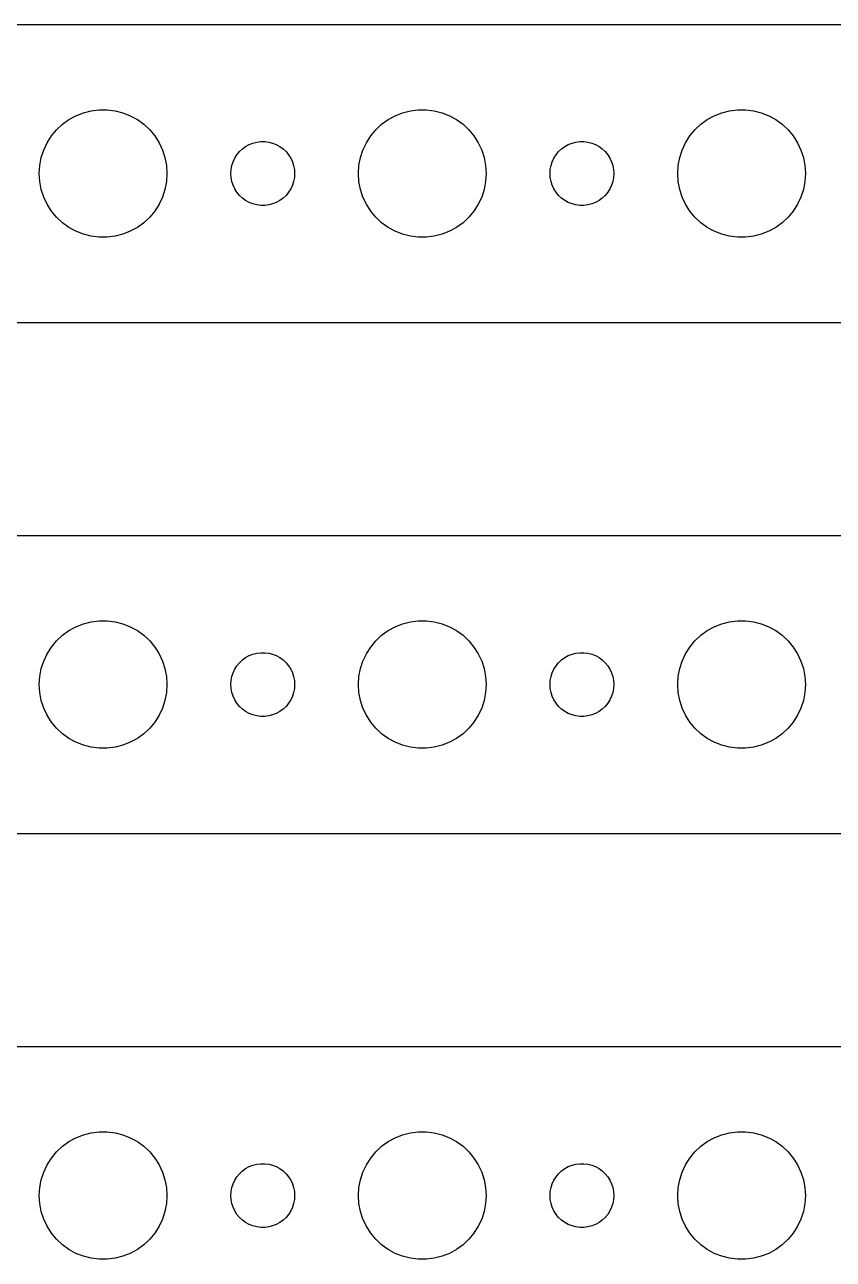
# Model space of a CAD drawing. Header units: metres. Extents: x -127 to 127, y 113 to 223.
# Drawn here: x 26.3 to 64.3, y 165 to 223 of the extents above; entities that cross this region are included whole.
import ezdxf

# ---------------------------------------------------------------- set-up
doc = ezdxf.new("R2010")
doc.units = ezdxf.units.M

msp = doc.modelspace()

# ---------------------------------------------------------------- linework, layer by layer
for p, q in [((122.314, 222.99), (-122.314, 222.99)), ((28.3925, 218.533), (28.7227, 218.714)), ((28.7227, 218.714), (29.0729, 218.853)), ((29.0729, 218.853), (29.4379, 218.947)), ((29.4379, 218.947), (29.8116, 218.994)), ((29.8116, 218.994), (30.1884, 218.994)), ((30.1884, 218.994), (30.5621, 218.947)), ((30.5621, 218.947), (30.927, 218.853)), ((30.927, 218.853), (31.2773, 218.714)), ((31.2773, 218.714), (31.6075, 218.533)), ((43.3925, 218.533), (43.7227, 218.714)), ((43.7227, 218.714), (44.0729, 218.853)), ((44.0729, 218.853), (44.4379, 218.947)), ((44.4379, 218.947), (44.8116, 218.994)), ((44.8116, 218.994), (45.1884, 218.994)), ((45.1884, 218.994), (45.5621, 218.947)), ((45.5621, 218.947), (45.927, 218.853)), ((45.927, 218.853), (46.2773, 218.714)), ((46.2773, 218.714), (46.6075, 218.533)), ((58.3925, 218.533), (58.7227, 218.714)), ((58.7227, 218.714), (59.0729, 218.853)), ((59.0729, 218.853), (59.4379, 218.947)), ((59.4379, 218.947), (59.8116, 218.994)), ((59.8116, 218.994), (60.1884, 218.994)), ((60.1884, 218.994), (60.5621, 218.947)), ((60.5621, 218.947), (60.927, 218.853)), ((60.927, 218.853), (61.2773, 218.714)), ((61.2773, 218.714), (61.6075, 218.533)), ((27.5729, 217.763), (27.8131, 218.054)), ((27.8131, 218.054), (28.0877, 218.312)), ((28.0877, 218.312), (28.3925, 218.533)), ((31.6075, 218.533), (31.9123, 218.312)), ((31.9123, 218.312), (32.1869, 218.054)), ((32.1869, 218.054), (32.427, 217.763)), ((42.5729, 217.763), (42.8131, 218.054)), ((42.8131, 218.054), (43.0877, 218.312)), ((43.0877, 218.312), (43.3925, 218.533)), ((46.6075, 218.533), (46.9123, 218.312)), ((46.9123, 218.312), (47.1869, 218.054)), ((47.1869, 218.054), (47.427, 217.763)), ((57.5729, 217.763), (57.8131, 218.054)), ((57.8131, 218.054), (58.0877, 218.312)), ((58.0877, 218.312), (58.3925, 218.533)), ((61.6075, 218.533), (61.9123, 218.312)), ((61.9123, 218.312), (62.1869, 218.054)), ((62.1869, 218.054), (62.427, 217.763)), ((27.2107, 217.104), (27.3711, 217.445)), ((27.3711, 217.445), (27.5729, 217.763)), ((32.427, 217.763), (32.6289, 217.445)), ((32.6289, 217.445), (32.7893, 217.104)), ((37.0365, 217.427), (37.2189, 217.473)), ((37.2189, 217.473), (37.4058, 217.497)), ((37.4058, 217.497), (37.5942, 217.497)), ((37.5942, 217.497), (37.7811, 217.473)), ((37.7811, 217.473), (37.9635, 217.427)), ((42.2107, 217.104), (42.3711, 217.445)), ((42.3711, 217.445), (42.5729, 217.763)), ((47.427, 217.763), (47.6289, 217.445)), ((47.6289, 217.445), (47.7893, 217.104)), ((52.0365, 217.427), (52.2189, 217.473)), ((52.2189, 217.473), (52.4058, 217.497)), ((52.4058, 217.497), (52.5942, 217.497)), ((52.5942, 217.497), (52.7811, 217.473)), ((52.7811, 217.473), (52.9635, 217.427)), ((57.2107, 217.104), (57.3711, 217.445)), ((57.3711, 217.445), (57.5729, 217.763)), ((62.427, 217.763), (62.6289, 217.445)), ((62.6289, 217.445), (62.7893, 217.104)), ((27.0942, 216.746), (27.2107, 217.104)), ((32.7893, 217.104), (32.9057, 216.746)), ((36.1855, 216.723), (36.2865, 216.882)), ((36.2865, 216.882), (36.4065, 217.027)), ((36.4065, 217.027), (36.5439, 217.156)), ((36.5439, 217.156), (36.6963, 217.266)), ((36.6963, 217.266), (36.8613, 217.357)), ((36.8613, 217.357), (37.0365, 217.427)), ((37.9635, 217.427), (38.1387, 217.357)), ((38.1387, 217.357), (38.3037, 217.266)), ((38.3037, 217.266), (38.4561, 217.156)), ((38.4561, 217.156), (38.5934, 217.027)), ((38.5934, 217.027), (38.7135, 216.882)), ((38.7135, 216.882), (38.8145, 216.723)), ((42.0942, 216.746), (42.2107, 217.104)), ((47.7893, 217.104), (47.9057, 216.746)), ((51.1855, 216.723), (51.2865, 216.882)), ((51.2865, 216.882), (51.4065, 217.027)), ((51.4065, 217.027), (51.5439, 217.156)), ((51.5439, 217.156), (51.6963, 217.266)), ((51.6963, 217.266), (51.8613, 217.357)), ((51.8613, 217.357), (52.0365, 217.427)), ((52.9635, 217.427), (53.1387, 217.357)), ((53.1387, 217.357), (53.3037, 217.266)), ((53.3037, 217.266), (53.4561, 217.156)), ((53.4561, 217.156), (53.5934, 217.027)), ((53.5934, 217.027), (53.7135, 216.882)), ((53.7135, 216.882), (53.8145, 216.723)), ((57.0942, 216.746), (57.2107, 217.104)), ((62.7893, 217.104), (62.9057, 216.746)), ((27, 216), (27.0237, 216.376)), ((27.0237, 216.376), (27.0942, 216.746)), ((32.9057, 216.746), (32.9763, 216.376)), ((32.9763, 216.376), (33, 216)), ((36.0118, 216.188), (36.0471, 216.373)), ((36.0471, 216.373), (36.1053, 216.552)), ((36.1053, 216.552), (36.1855, 216.723)), ((38.8145, 216.723), (38.8947, 216.552)), ((38.8947, 216.552), (38.9529, 216.373)), ((38.9529, 216.373), (38.9882, 216.188)), ((42, 216), (42.0237, 216.376)), ((42.0237, 216.376), (42.0942, 216.746)), ((47.9057, 216.746), (47.9763, 216.376)), ((47.9763, 216.376), (48, 216)), ((51.0118, 216.188), (51.0471, 216.373)), ((51.0471, 216.373), (51.1053, 216.552)), ((51.1053, 216.552), (51.1855, 216.723)), ((53.8145, 216.723), (53.8947, 216.552)), ((53.8947, 216.552), (53.9529, 216.373)), ((53.9529, 216.373), (53.9882, 216.188)), ((57, 216), (57.0237, 216.376)), ((57.0237, 216.376), (57.0942, 216.746)), ((62.9057, 216.746), (62.9763, 216.376)), ((62.9763, 216.376), (63, 216)), ((27.0237, 215.624), (27, 216)), ((33, 216), (32.9763, 215.624)), ((36, 216), (36.0118, 216.188)), ((36.0118, 215.812), (36, 216)), ((36.0471, 215.627), (36.0118, 215.812)), ((38.9882, 215.812), (38.9529, 215.627)), ((38.9882, 216.188), (39, 216)), ((39, 216), (38.9882, 215.812)), ((42.0237, 215.624), (42, 216)), ((48, 216), (47.9763, 215.624)), ((51, 216), (51.0118, 216.188)), ((51.0118, 215.812), (51, 216)), ((51.0471, 215.627), (51.0118, 215.812)), ((53.9882, 215.812), (53.9529, 215.627)), ((53.9882, 216.188), (54, 216)), ((54, 216), (53.9882, 215.812)), ((57.0237, 215.624), (57, 216)), ((63, 216), (62.9763, 215.624)), ((27.0942, 215.254), (27.0237, 215.624)), ((27.2107, 214.896), (27.0942, 215.254)), ((32.9057, 215.254), (32.7893, 214.896)), ((32.9763, 215.624), (32.9057, 215.254)), ((36.1053, 215.448), (36.0471, 215.627)), ((36.1855, 215.277), (36.1053, 215.448)), ((36.2865, 215.118), (36.1855, 215.277)), ((38.8145, 215.277), (38.7135, 215.118)), ((38.8947, 215.448), (38.8145, 215.277)), ((38.9529, 215.627), (38.8947, 215.448)), ((42.0942, 215.254), (42.0237, 215.624)), ((42.2107, 214.896), (42.0942, 215.254)), ((47.9057, 215.254), (47.7893, 214.896)), ((47.9763, 215.624), (47.9057, 215.254)), ((51.1053, 215.448), (51.0471, 215.627)), ((51.1855, 215.277), (51.1053, 215.448)), ((51.2865, 215.118), (51.1855, 215.277)), ((53.8145, 215.277), (53.7135, 215.118)), ((53.8947, 215.448), (53.8145, 215.277)), ((53.9529, 215.627), (53.8947, 215.448)), ((57.0942, 215.254), (57.0237, 215.624)), ((57.2107, 214.896), (57.0942, 215.254)), ((62.9057, 215.254), (62.7893, 214.896)), ((62.9763, 215.624), (62.9057, 215.254)), ((27.3711, 214.555), (27.2107, 214.896)), ((27.5729, 214.237), (27.3711, 214.555)), ((32.6289, 214.555), (32.427, 214.237)), ((32.7893, 214.896), (32.6289, 214.555)), ((36.4065, 214.973), (36.2865, 215.118)), ((36.5439, 214.844), (36.4065, 214.973)), ((36.6963, 214.734), (36.5439, 214.844)), ((36.8613, 214.643), (36.6963, 214.734)), ((37.0365, 214.573), (36.8613, 214.643)), ((37.2189, 214.527), (37.0365, 214.573)), ((37.9635, 214.573), (37.7811, 214.527)), ((38.1387, 214.643), (37.9635, 214.573)), ((38.3037, 214.734), (38.1387, 214.643)), ((38.4561, 214.844), (38.3037, 214.734)), ((38.5934, 214.973), (38.4561, 214.844)), ((38.7135, 215.118), (38.5934, 214.973)), ((42.3711, 214.555), (42.2107, 214.896)), ((42.5729, 214.237), (42.3711, 214.555)), ((47.6289, 214.555), (47.427, 214.237)), ((47.7893, 214.896), (47.6289, 214.555)), ((51.4065, 214.973), (51.2865, 215.118)), ((51.5439, 214.844), (51.4065, 214.973)), ((51.6963, 214.734), (51.5439, 214.844)), ((51.8613, 214.643), (51.6963, 214.734)), ((52.0365, 214.573), (51.8613, 214.643)), ((52.2189, 214.527), (52.0365, 214.573)), ((52.9635, 214.573), (52.7811, 214.527)), ((53.1387, 214.643), (52.9635, 214.573)), ((53.3037, 214.734), (53.1387, 214.643)), ((53.4561, 214.844), (53.3037, 214.734)), ((53.5934, 214.973), (53.4561, 214.844)), ((53.7135, 215.118), (53.5934, 214.973)), ((57.3711, 214.555), (57.2107, 214.896)), ((57.5729, 214.237), (57.3711, 214.555)), ((62.6289, 214.555), (62.427, 214.237)), ((62.7893, 214.896), (62.6289, 214.555)), ((27.8131, 213.946), (27.5729, 214.237)), ((32.427, 214.237), (32.1869, 213.946)), ((37.4058, 214.503), (37.2189, 214.527)), ((37.5942, 214.503), (37.4058, 214.503)), ((37.7811, 214.527), (37.5942, 214.503)), ((42.8131, 213.946), (42.5729, 214.237)), ((47.427, 214.237), (47.1869, 213.946)), ((52.4058, 214.503), (52.2189, 214.527)), ((52.5942, 214.503), (52.4058, 214.503)), ((52.7811, 214.527), (52.5942, 214.503)), ((57.8131, 213.946), (57.5729, 214.237)), ((62.427, 214.237), (62.1869, 213.946)), ((28.0877, 213.688), (27.8131, 213.946)), ((28.3925, 213.467), (28.0877, 213.688)), ((28.7227, 213.286), (28.3925, 213.467)), ((31.6075, 213.467), (31.2773, 213.286)), ((31.9123, 213.688), (31.6075, 213.467)), ((32.1869, 213.946), (31.9123, 213.688)), ((43.0877, 213.688), (42.8131, 213.946)), ((43.3925, 213.467), (43.0877, 213.688)), ((43.7227, 213.286), (43.3925, 213.467)), ((46.6075, 213.467), (46.2773, 213.286)), ((46.9123, 213.688), (46.6075, 213.467)), ((47.1869, 213.946), (46.9123, 213.688)), ((58.0877, 213.688), (57.8131, 213.946)), ((58.3925, 213.467), (58.0877, 213.688)), ((58.7227, 213.286), (58.3925, 213.467)), ((61.6075, 213.467), (61.2773, 213.286)), ((61.9123, 213.688), (61.6075, 213.467)), ((62.1869, 213.946), (61.9123, 213.688)), ((29.0729, 213.147), (28.7227, 213.286)), ((29.4379, 213.053), (29.0729, 213.147)), ((29.8116, 213.006), (29.4379, 213.053)), ((30.1884, 213.006), (29.8116, 213.006)), ((30.5621, 213.053), (30.1884, 213.006)), ((30.927, 213.147), (30.5621, 213.053)), ((31.2773, 213.286), (30.927, 213.147)), ((44.0729, 213.147), (43.7227, 213.286)), ((44.4379, 213.053), (44.0729, 213.147)), ((44.8116, 213.006), (44.4379, 213.053)), ((45.1884, 213.006), (44.8116, 213.006)), ((45.5621, 213.053), (45.1884, 213.006)), ((45.927, 213.147), (45.5621, 213.053)), ((46.2773, 213.286), (45.927, 213.147)), ((59.0729, 213.147), (58.7227, 213.286)), ((59.4379, 213.053), (59.0729, 213.147)), ((59.8116, 213.006), (59.4379, 213.053)), ((60.1884, 213.006), (59.8116, 213.006)), ((60.5621, 213.053), (60.1884, 213.006)), ((60.927, 213.147), (60.5621, 213.053)), ((61.2773, 213.286), (60.927, 213.147)), ((-122.314, 209.01), (122.314, 209.01)), ((122.314, 198.99), (-122.314, 198.99)), ((28.7227, 194.714), (29.0729, 194.853)), ((29.0729, 194.853), (29.4379, 194.947)), ((29.4379, 194.947), (29.8116, 194.994)), ((29.8116, 194.994), (30.1884, 194.994)), ((30.1884, 194.994), (30.5621, 194.947)), ((30.5621, 194.947), (30.927, 194.853)), ((30.927, 194.853), (31.2773, 194.714)), ((43.7227, 194.714), (44.0729, 194.853)), ((44.0729, 194.853), (44.4379, 194.947)), ((44.4379, 194.947), (44.8116, 194.994)), ((44.8116, 194.994), (45.1884, 194.994)), ((45.1884, 194.994), (45.5621, 194.947)), ((45.5621, 194.947), (45.927, 194.853)), ((45.927, 194.853), (46.2773, 194.714)), ((58.7227, 194.714), (59.0729, 194.853)), ((59.0729, 194.853), (59.4379, 194.947)), ((59.4379, 194.947), (59.8116, 194.994)), ((59.8116, 194.994), (60.1884, 194.994)), ((60.1884, 194.994), (60.5621, 194.947)), ((60.5621, 194.947), (60.927, 194.853)), ((60.927, 194.853), (61.2773, 194.714)), ((27.8131, 194.054), (28.0877, 194.312)), ((28.0877, 194.312), (28.3925, 194.533)), ((28.3925, 194.533), (28.7227, 194.714)), ((31.2773, 194.714), (31.6075, 194.533)), ((31.6075, 194.533), (31.9123, 194.312)), ((31.9123, 194.312), (32.1869, 194.054)), ((42.8131, 194.054), (43.0877, 194.312)), ((43.0877, 194.312), (43.3925, 194.533)), ((43.3925, 194.533), (43.7227, 194.714)), ((46.2773, 194.714), (46.6075, 194.533)), ((46.6075, 194.533), (46.9123, 194.312)), ((46.9123, 194.312), (47.1869, 194.054)), ((57.8131, 194.054), (58.0877, 194.312)), ((58.0877, 194.312), (58.3925, 194.533)), ((58.3925, 194.533), (58.7227, 194.714)), ((61.2773, 194.714), (61.6075, 194.533)), ((61.6075, 194.533), (61.9123, 194.312)), ((61.9123, 194.312), (62.1869, 194.054)), ((27.3711, 193.445), (27.5729, 193.763)), ((27.5729, 193.763), (27.8131, 194.054)), ((32.1869, 194.054), (32.427, 193.763)), ((32.427, 193.763), (32.6289, 193.445)), ((42.3711, 193.445), (42.5729, 193.763)), ((42.5729, 193.763), (42.8131, 194.054)), ((47.1869, 194.054), (47.427, 193.763)), ((47.427, 193.763), (47.6289, 193.445)), ((57.3711, 193.445), (57.5729, 193.763)), ((57.5729, 193.763), (57.8131, 194.054)), ((62.1869, 194.054), (62.427, 193.763)), ((62.427, 193.763), (62.6289, 193.445)), ((27.0942, 192.746), (27.2107, 193.104)), ((27.2107, 193.104), (27.3711, 193.445)), ((32.6289, 193.445), (32.7893, 193.104)), ((32.7893, 193.104), (32.9057, 192.746)), ((36.4065, 193.027), (36.5439, 193.156)), ((36.5439, 193.156), (36.6963, 193.266)), ((36.6963, 193.266), (36.8613, 193.357)), ((36.8613, 193.357), (37.0365, 193.427)), ((37.0365, 193.427), (37.2189, 193.473)), ((37.2189, 193.473), (37.4058, 193.497)), ((37.4058, 193.497), (37.5942, 193.497)), ((37.5942, 193.497), (37.7811, 193.473)), ((37.7811, 193.473), (37.9635, 193.427)), ((37.9635, 193.427), (38.1387, 193.357)), ((38.1387, 193.357), (38.3037, 193.266)), ((38.3037, 193.266), (38.4561, 193.156)), ((38.4561, 193.156), (38.5934, 193.027)), ((42.0942, 192.746), (42.2107, 193.104)), ((42.2107, 193.104), (42.3711, 193.445)), ((47.6289, 193.445), (47.7893, 193.104)), ((47.7893, 193.104), (47.9057, 192.746)), ((51.4065, 193.027), (51.5439, 193.156)), ((51.5439, 193.156), (51.6963, 193.266)), ((51.6963, 193.266), (51.8613, 193.357)), ((51.8613, 193.357), (52.0365, 193.427)), ((52.0365, 193.427), (52.2189, 193.473)), ((52.2189, 193.473), (52.4058, 193.497)), ((52.4058, 193.497), (52.5942, 193.497)), ((52.5942, 193.497), (52.7811, 193.473)), ((52.7811, 193.473), (52.9635, 193.427)), ((52.9635, 193.427), (53.1387, 193.357)), ((53.1387, 193.357), (53.3037, 193.266)), ((53.3037, 193.266), (53.4561, 193.156)), ((53.4561, 193.156), (53.5934, 193.027)), ((57.0942, 192.746), (57.2107, 193.104)), ((57.2107, 193.104), (57.3711, 193.445)), ((62.6289, 193.445), (62.7893, 193.104)), ((62.7893, 193.104), (62.9057, 192.746)), ((27.0237, 192.376), (27.0942, 192.746)), ((32.9057, 192.746), (32.9763, 192.376)), ((36.0471, 192.373), (36.1053, 192.552)), ((36.1053, 192.552), (36.1855, 192.723)), ((36.1855, 192.723), (36.2865, 192.882)), ((36.2865, 192.882), (36.4065, 193.027)), ((38.5934, 193.027), (38.7135, 192.882)), ((38.7135, 192.882), (38.8145, 192.723)), ((38.8145, 192.723), (38.8947, 192.552)), ((38.8947, 192.552), (38.9529, 192.373)), ((42.0237, 192.376), (42.0942, 192.746)), ((47.9057, 192.746), (47.9763, 192.376)), ((51.0471, 192.373), (51.1053, 192.552)), ((51.1053, 192.552), (51.1855, 192.723)), ((51.1855, 192.723), (51.2865, 192.882)), ((51.2865, 192.882), (51.4065, 193.027)), ((53.5934, 193.027), (53.7135, 192.882)), ((53.7135, 192.882), (53.8145, 192.723)), ((53.8145, 192.723), (53.8947, 192.552)), ((53.8947, 192.552), (53.9529, 192.373)), ((57.0237, 192.376), (57.0942, 192.746)), ((62.9057, 192.746), (62.9763, 192.376)), ((27, 192), (27.0237, 192.376)), ((27.0237, 191.624), (27, 192)), ((32.9763, 192.376), (33, 192)), ((33, 192), (32.9763, 191.624)), ((36, 192), (36.0118, 192.188)), ((36.0118, 191.812), (36, 192)), ((36.0118, 192.188), (36.0471, 192.373)), ((38.9529, 192.373), (38.9882, 192.188)), ((38.9882, 192.188), (39, 192)), ((39, 192), (38.9882, 191.812)), ((42, 192), (42.0237, 192.376)), ((42.0237, 191.624), (42, 192)), ((47.9763, 192.376), (48, 192)), ((48, 192), (47.9763, 191.624)), ((51, 192), (51.0118, 192.188)), ((51.0118, 191.812), (51, 192)), ((51.0118, 192.188), (51.0471, 192.373)), ((53.9529, 192.373), (53.9882, 192.188)), ((53.9882, 192.188), (54, 192)), ((54, 192), (53.9882, 191.812)), ((57, 192), (57.0237, 192.376)), ((57.0237, 191.624), (57, 192)), ((62.9763, 192.376), (63, 192)), ((63, 192), (62.9763, 191.624)), ((27.0942, 191.254), (27.0237, 191.624)), ((32.9763, 191.624), (32.9057, 191.254)), ((36.0471, 191.627), (36.0118, 191.812)), ((36.1053, 191.448), (36.0471, 191.627)), ((36.1855, 191.277), (36.1053, 191.448)), ((38.8947, 191.448), (38.8145, 191.277)), ((38.9529, 191.627), (38.8947, 191.448)), ((38.9882, 191.812), (38.9529, 191.627)), ((42.0942, 191.254), (42.0237, 191.624)), ((47.9763, 191.624), (47.9057, 191.254)), ((51.0471, 191.627), (51.0118, 191.812)), ((51.1053, 191.448), (51.0471, 191.627)), ((51.1855, 191.277), (51.1053, 191.448)), ((53.8947, 191.448), (53.8145, 191.277)), ((53.9529, 191.627), (53.8947, 191.448)), ((53.9882, 191.812), (53.9529, 191.627)), ((57.0942, 191.254), (57.0237, 191.624)), ((62.9763, 191.624), (62.9057, 191.254)), ((27.2107, 190.896), (27.0942, 191.254)), ((27.3711, 190.555), (27.2107, 190.896)), ((32.7893, 190.896), (32.6289, 190.555)), ((32.9057, 191.254), (32.7893, 190.896)), ((36.2865, 191.118), (36.1855, 191.277)), ((36.4065, 190.973), (36.2865, 191.118)), ((36.5439, 190.844), (36.4065, 190.973)), ((36.6963, 190.734), (36.5439, 190.844)), ((38.4561, 190.844), (38.3037, 190.734)), ((38.5934, 190.973), (38.4561, 190.844)), ((38.7135, 191.118), (38.5934, 190.973)), ((38.8145, 191.277), (38.7135, 191.118)), ((42.2107, 190.896), (42.0942, 191.254)), ((42.3711, 190.555), (42.2107, 190.896)), ((47.7893, 190.896), (47.6289, 190.555)), ((47.9057, 191.254), (47.7893, 190.896)), ((51.2865, 191.118), (51.1855, 191.277)), ((51.4065, 190.973), (51.2865, 191.118)), ((51.5439, 190.844), (51.4065, 190.973)), ((51.6963, 190.734), (51.5439, 190.844)), ((53.4561, 190.844), (53.3037, 190.734)), ((53.5934, 190.973), (53.4561, 190.844)), ((53.7135, 191.118), (53.5934, 190.973)), ((53.8145, 191.277), (53.7135, 191.118)), ((57.2107, 190.896), (57.0942, 191.254)), ((57.3711, 190.555), (57.2107, 190.896)), ((62.7893, 190.896), (62.6289, 190.555)), ((62.9057, 191.254), (62.7893, 190.896)), ((27.5729, 190.237), (27.3711, 190.555)), ((27.8131, 189.946), (27.5729, 190.237)), ((32.427, 190.237), (32.1869, 189.946)), ((32.6289, 190.555), (32.427, 190.237)), ((36.8613, 190.643), (36.6963, 190.734)), ((37.0365, 190.573), (36.8613, 190.643)), ((37.2189, 190.527), (37.0365, 190.573)), ((37.4058, 190.503), (37.2189, 190.527)), ((37.5942, 190.503), (37.4058, 190.503)), ((37.7811, 190.527), (37.5942, 190.503)), ((37.9635, 190.573), (37.7811, 190.527)), ((38.1387, 190.643), (37.9635, 190.573)), ((38.3037, 190.734), (38.1387, 190.643)), ((42.5729, 190.237), (42.3711, 190.555)), ((42.8131, 189.946), (42.5729, 190.237)), ((47.427, 190.237), (47.1869, 189.946)), ((47.6289, 190.555), (47.427, 190.237)), ((51.8613, 190.643), (51.6963, 190.734)), ((52.0365, 190.573), (51.8613, 190.643)), ((52.2189, 190.527), (52.0365, 190.573)), ((52.4058, 190.503), (52.2189, 190.527)), ((52.5942, 190.503), (52.4058, 190.503)), ((52.7811, 190.527), (52.5942, 190.503)), ((52.9635, 190.573), (52.7811, 190.527)), ((53.1387, 190.643), (52.9635, 190.573)), ((53.3037, 190.734), (53.1387, 190.643)), ((57.5729, 190.237), (57.3711, 190.555)), ((57.8131, 189.946), (57.5729, 190.237)), ((62.427, 190.237), (62.1869, 189.946)), ((62.6289, 190.555), (62.427, 190.237)), ((28.0877, 189.688), (27.8131, 189.946)), ((28.3925, 189.467), (28.0877, 189.688)), ((31.9123, 189.688), (31.6075, 189.467)), ((32.1869, 189.946), (31.9123, 189.688)), ((43.0877, 189.688), (42.8131, 189.946)), ((43.3925, 189.467), (43.0877, 189.688)), ((46.9123, 189.688), (46.6075, 189.467)), ((47.1869, 189.946), (46.9123, 189.688)), ((58.0877, 189.688), (57.8131, 189.946)), ((58.3925, 189.467), (58.0877, 189.688)), ((61.9123, 189.688), (61.6075, 189.467)), ((62.1869, 189.946), (61.9123, 189.688)), ((28.7227, 189.286), (28.3925, 189.467)), ((29.0729, 189.147), (28.7227, 189.286)), ((29.4379, 189.053), (29.0729, 189.147)), ((29.8116, 189.006), (29.4379, 189.053)), ((30.5621, 189.053), (30.1884, 189.006)), ((30.927, 189.147), (30.5621, 189.053)), ((31.2773, 189.286), (30.927, 189.147)), ((31.6075, 189.467), (31.2773, 189.286)), ((43.7227, 189.286), (43.3925, 189.467)), ((44.0729, 189.147), (43.7227, 189.286)), ((44.4379, 189.053), (44.0729, 189.147)), ((44.8116, 189.006), (44.4379, 189.053)), ((45.5621, 189.053), (45.1884, 189.006)), ((45.927, 189.147), (45.5621, 189.053)), ((46.2773, 189.286), (45.927, 189.147)), ((46.6075, 189.467), (46.2773, 189.286)), ((58.7227, 189.286), (58.3925, 189.467)), ((59.0729, 189.147), (58.7227, 189.286)), ((59.4379, 189.053), (59.0729, 189.147)), ((59.8116, 189.006), (59.4379, 189.053)), ((60.5621, 189.053), (60.1884, 189.006)), ((60.927, 189.147), (60.5621, 189.053)), ((61.2773, 189.286), (60.927, 189.147)), ((61.6075, 189.467), (61.2773, 189.286)), ((30.1884, 189.006), (29.8116, 189.006)), ((45.1884, 189.006), (44.8116, 189.006)), ((60.1884, 189.006), (59.8116, 189.006)), ((-122.314, 185.01), (122.314, 185.01)), ((122.314, 174.99), (-122.314, 174.99)), ((28.0877, 170.312), (28.3925, 170.533)), ((28.3925, 170.533), (28.7227, 170.714)), ((28.7227, 170.714), (29.0729, 170.853)), ((29.0729, 170.853), (29.4379, 170.947)), ((29.4379, 170.947), (29.8116, 170.994)), ((29.8116, 170.994), (30.1884, 170.994)), ((30.1884, 170.994), (30.5621, 170.947)), ((30.5621, 170.947), (30.927, 170.853)), ((30.927, 170.853), (31.2773, 170.714)), ((31.2773, 170.714), (31.6075, 170.533)), ((31.6075, 170.533), (31.9123, 170.312)), ((43.0877, 170.312), (43.3925, 170.533)), ((43.3925, 170.533), (43.7227, 170.714)), ((43.7227, 170.714), (44.0729, 170.853)), ((44.0729, 170.853), (44.4379, 170.947)), ((44.4379, 170.947), (44.8116, 170.994)), ((44.8116, 170.994), (45.1884, 170.994)), ((45.1884, 170.994), (45.5621, 170.947)), ((45.5621, 170.947), (45.927, 170.853)), ((45.927, 170.853), (46.2773, 170.714)), ((46.2773, 170.714), (46.6075, 170.533)), ((46.6075, 170.533), (46.9123, 170.312)), ((58.0877, 170.312), (58.3925, 170.533)), ((58.3925, 170.533), (58.7227, 170.714)), ((58.7227, 170.714), (59.0729, 170.853)), ((59.0729, 170.853), (59.4379, 170.947)), ((59.4379, 170.947), (59.8116, 170.994)), ((59.8116, 170.994), (60.1884, 170.994)), ((60.1884, 170.994), (60.5621, 170.947)), ((60.5621, 170.947), (60.927, 170.853)), ((60.927, 170.853), (61.2773, 170.714)), ((61.2773, 170.714), (61.6075, 170.533)), ((61.6075, 170.533), (61.9123, 170.312)), ((27.5729, 169.763), (27.8131, 170.054)), ((27.8131, 170.054), (28.0877, 170.312)), ((31.9123, 170.312), (32.1869, 170.054)), ((32.1869, 170.054), (32.427, 169.763)), ((42.5729, 169.763), (42.8131, 170.054)), ((42.8131, 170.054), (43.0877, 170.312)), ((46.9123, 170.312), (47.1869, 170.054)), ((47.1869, 170.054), (47.427, 169.763)), ((57.5729, 169.763), (57.8131, 170.054)), ((57.8131, 170.054), (58.0877, 170.312)), ((61.9123, 170.312), (62.1869, 170.054)), ((62.1869, 170.054), (62.427, 169.763)), ((27.2107, 169.104), (27.3711, 169.445)), ((27.3711, 169.445), (27.5729, 169.763)), ((32.427, 169.763), (32.6289, 169.445)), ((32.6289, 169.445), (32.7893, 169.104)), ((36.6963, 169.266), (36.8613, 169.357)), ((36.8613, 169.357), (37.0365, 169.427)), ((37.0365, 169.427), (37.2189, 169.473)), ((37.2189, 169.473), (37.4058, 169.497)), ((37.4058, 169.497), (37.5942, 169.497)), ((37.5942, 169.497), (37.7811, 169.473)), ((37.7811, 169.473), (37.9635, 169.427)), ((37.9635, 169.427), (38.1387, 169.357)), ((38.1387, 169.357), (38.3037, 169.266)), ((42.2107, 169.104), (42.3711, 169.445)), ((42.3711, 169.445), (42.5729, 169.763)), ((47.427, 169.763), (47.6289, 169.445)), ((47.6289, 169.445), (47.7893, 169.104)), ((51.6963, 169.266), (51.8613, 169.357)), ((51.8613, 169.357), (52.0365, 169.427)), ((52.0365, 169.427), (52.2189, 169.473)), ((52.2189, 169.473), (52.4058, 169.497)), ((52.4058, 169.497), (52.5942, 169.497)), ((52.5942, 169.497), (52.7811, 169.473)), ((52.7811, 169.473), (52.9635, 169.427)), ((52.9635, 169.427), (53.1387, 169.357)), ((53.1387, 169.357), (53.3037, 169.266)), ((57.2107, 169.104), (57.3711, 169.445)), ((57.3711, 169.445), (57.5729, 169.763)), ((62.427, 169.763), (62.6289, 169.445)), ((62.6289, 169.445), (62.7893, 169.104)), ((27.0237, 168.376), (27.0942, 168.746)), ((27.0942, 168.746), (27.2107, 169.104)), ((32.7893, 169.104), (32.9057, 168.746)), ((32.9057, 168.746), (32.9763, 168.376)), ((36.1855, 168.723), (36.2865, 168.882)), ((36.2865, 168.882), (36.4065, 169.027)), ((36.4065, 169.027), (36.5439, 169.156)), ((36.5439, 169.156), (36.6963, 169.266)), ((38.3037, 169.266), (38.4561, 169.156)), ((38.4561, 169.156), (38.5934, 169.027)), ((38.5934, 169.027), (38.7135, 168.882)), ((38.7135, 168.882), (38.8145, 168.723)), ((42.0237, 168.376), (42.0942, 168.746)), ((42.0942, 168.746), (42.2107, 169.104)), ((47.7893, 169.104), (47.9057, 168.746)), ((47.9057, 168.746), (47.9763, 168.376)), ((51.1855, 168.723), (51.2865, 168.882)), ((51.2865, 168.882), (51.4065, 169.027)), ((51.4065, 169.027), (51.5439, 169.156)), ((51.5439, 169.156), (51.6963, 169.266)), ((53.3037, 169.266), (53.4561, 169.156)), ((53.4561, 169.156), (53.5934, 169.027)), ((53.5934, 169.027), (53.7135, 168.882)), ((53.7135, 168.882), (53.8145, 168.723)), ((57.0237, 168.376), (57.0942, 168.746)), ((57.0942, 168.746), (57.2107, 169.104)), ((62.7893, 169.104), (62.9057, 168.746)), ((62.9057, 168.746), (62.9763, 168.376)), ((27, 168), (27.0237, 168.376)), ((32.9763, 168.376), (33, 168)), ((36, 168), (36.0118, 168.188)), ((36.0118, 168.188), (36.0471, 168.373)), ((36.0471, 168.373), (36.1053, 168.552)), ((36.1053, 168.552), (36.1855, 168.723)), ((38.8145, 168.723), (38.8947, 168.552)), ((38.8947, 168.552), (38.9529, 168.373)), ((38.9529, 168.373), (38.9882, 168.188)), ((38.9882, 168.188), (39, 168)), ((42, 168), (42.0237, 168.376)), ((47.9763, 168.376), (48, 168)), ((51, 168), (51.0118, 168.188)), ((51.0118, 168.188), (51.0471, 168.373)), ((51.0471, 168.373), (51.1053, 168.552)), ((51.1053, 168.552), (51.1855, 168.723)), ((53.8145, 168.723), (53.8947, 168.552)), ((53.8947, 168.552), (53.9529, 168.373)), ((53.9529, 168.373), (53.9882, 168.188)), ((53.9882, 168.188), (54, 168)), ((57, 168), (57.0237, 168.376)), ((62.9763, 168.376), (63, 168)), ((27.0237, 167.624), (27, 168)), ((27.0942, 167.254), (27.0237, 167.624)), ((32.9763, 167.624), (32.9057, 167.254)), ((33, 168), (32.9763, 167.624)), ((36.0118, 167.812), (36, 168)), ((36.0471, 167.627), (36.0118, 167.812)), ((36.1053, 167.448), (36.0471, 167.627)), ((38.9529, 167.627), (38.8947, 167.448)), ((38.9882, 167.812), (38.9529, 167.627)), ((39, 168), (38.9882, 167.812)), ((42.0237, 167.624), (42, 168)), ((42.0942, 167.254), (42.0237, 167.624)), ((47.9763, 167.624), (47.9057, 167.254)), ((48, 168), (47.9763, 167.624)), ((51.0118, 167.812), (51, 168)), ((51.0471, 167.627), (51.0118, 167.812)), ((51.1053, 167.448), (51.0471, 167.627)), ((53.9529, 167.627), (53.8947, 167.448)), ((53.9882, 167.812), (53.9529, 167.627)), ((54, 168), (53.9882, 167.812)), ((57.0237, 167.624), (57, 168)), ((57.0942, 167.254), (57.0237, 167.624)), ((62.9763, 167.624), (62.9057, 167.254)), ((63, 168), (62.9763, 167.624)), ((27.2107, 166.896), (27.0942, 167.254)), ((32.9057, 167.254), (32.7893, 166.896)), ((36.1855, 167.277), (36.1053, 167.448)), ((36.2865, 167.118), (36.1855, 167.277)), ((36.4065, 166.973), (36.2865, 167.118)), ((38.7135, 167.118), (38.5934, 166.973)), ((38.8145, 167.277), (38.7135, 167.118)), ((38.8947, 167.448), (38.8145, 167.277)), ((42.2107, 166.896), (42.0942, 167.254)), ((47.9057, 167.254), (47.7893, 166.896)), ((51.1855, 167.277), (51.1053, 167.448)), ((51.2865, 167.118), (51.1855, 167.277)), ((51.4065, 166.973), (51.2865, 167.118)), ((53.7135, 167.118), (53.5934, 166.973)), ((53.8145, 167.277), (53.7135, 167.118)), ((53.8947, 167.448), (53.8145, 167.277)), ((57.2107, 166.896), (57.0942, 167.254)), ((62.9057, 167.254), (62.7893, 166.896)), ((27.3711, 166.555), (27.2107, 166.896)), ((27.5729, 166.237), (27.3711, 166.555)), ((32.6289, 166.555), (32.427, 166.237)), ((32.7893, 166.896), (32.6289, 166.555)), ((36.5439, 166.844), (36.4065, 166.973)), ((36.6963, 166.734), (36.5439, 166.844)), ((36.8613, 166.643), (36.6963, 166.734)), ((37.0365, 166.573), (36.8613, 166.643)), ((37.2189, 166.527), (37.0365, 166.573)), ((37.4058, 166.503), (37.2189, 166.527)), ((37.5942, 166.503), (37.4058, 166.503)), ((37.7811, 166.527), (37.5942, 166.503)), ((37.9635, 166.573), (37.7811, 166.527)), ((38.1387, 166.643), (37.9635, 166.573)), ((38.3037, 166.734), (38.1387, 166.643)), ((38.4561, 166.844), (38.3037, 166.734)), ((38.5934, 166.973), (38.4561, 166.844)), ((42.3711, 166.555), (42.2107, 166.896)), ((42.5729, 166.237), (42.3711, 166.555)), ((47.6289, 166.555), (47.427, 166.237)), ((47.7893, 166.896), (47.6289, 166.555)), ((51.5439, 166.844), (51.4065, 166.973)), ((51.6963, 166.734), (51.5439, 166.844)), ((51.8613, 166.643), (51.6963, 166.734)), ((52.0365, 166.573), (51.8613, 166.643)), ((52.2189, 166.527), (52.0365, 166.573)), ((52.4058, 166.503), (52.2189, 166.527)), ((52.5942, 166.503), (52.4058, 166.503)), ((52.7811, 166.527), (52.5942, 166.503)), ((52.9635, 166.573), (52.7811, 166.527)), ((53.1387, 166.643), (52.9635, 166.573)), ((53.3037, 166.734), (53.1387, 166.643)), ((53.4561, 166.844), (53.3037, 166.734)), ((53.5934, 166.973), (53.4561, 166.844)), ((57.3711, 166.555), (57.2107, 166.896)), ((57.5729, 166.237), (57.3711, 166.555)), ((62.6289, 166.555), (62.427, 166.237)), ((62.7893, 166.896), (62.6289, 166.555)), ((27.8131, 165.946), (27.5729, 166.237)), ((28.0877, 165.688), (27.8131, 165.946)), ((32.1869, 165.946), (31.9123, 165.688)), ((32.427, 166.237), (32.1869, 165.946)), ((42.8131, 165.946), (42.5729, 166.237)), ((43.0877, 165.688), (42.8131, 165.946)), ((47.1869, 165.946), (46.9123, 165.688)), ((47.427, 166.237), (47.1869, 165.946)), ((57.8131, 165.946), (57.5729, 166.237)), ((58.0877, 165.688), (57.8131, 165.946)), ((62.1869, 165.946), (61.9123, 165.688)), ((62.427, 166.237), (62.1869, 165.946)), ((28.3925, 165.467), (28.0877, 165.688)), ((28.7227, 165.286), (28.3925, 165.467)), ((29.0729, 165.147), (28.7227, 165.286)), ((31.2773, 165.286), (30.927, 165.147)), ((31.6075, 165.467), (31.2773, 165.286)), ((31.9123, 165.688), (31.6075, 165.467)), ((43.3925, 165.467), (43.0877, 165.688)), ((43.7227, 165.286), (43.3925, 165.467)), ((44.0729, 165.147), (43.7227, 165.286)), ((46.2773, 165.286), (45.927, 165.147)), ((46.6075, 165.467), (46.2773, 165.286)), ((46.9123, 165.688), (46.6075, 165.467)), ((58.3925, 165.467), (58.0877, 165.688)), ((58.7227, 165.286), (58.3925, 165.467)), ((59.0729, 165.147), (58.7227, 165.286)), ((61.2773, 165.286), (60.927, 165.147)), ((61.6075, 165.467), (61.2773, 165.286)), ((61.9123, 165.688), (61.6075, 165.467)), ((29.4379, 165.053), (29.0729, 165.147)), ((29.8116, 165.006), (29.4379, 165.053)), ((30.1884, 165.006), (29.8116, 165.006)), ((30.5621, 165.053), (30.1884, 165.006)), ((30.927, 165.147), (30.5621, 165.053)), ((44.4379, 165.053), (44.0729, 165.147)), ((44.8116, 165.006), (44.4379, 165.053)), ((45.1884, 165.006), (44.8116, 165.006)), ((45.5621, 165.053), (45.1884, 165.006)), ((45.927, 165.147), (45.5621, 165.053)), ((59.4379, 165.053), (59.0729, 165.147)), ((59.8116, 165.006), (59.4379, 165.053)), ((60.1884, 165.006), (59.8116, 165.006)), ((60.5621, 165.053), (60.1884, 165.006)), ((60.927, 165.147), (60.5621, 165.053))]:
    msp.add_line(p, q)

doc.saveas('drawing.dxf')
